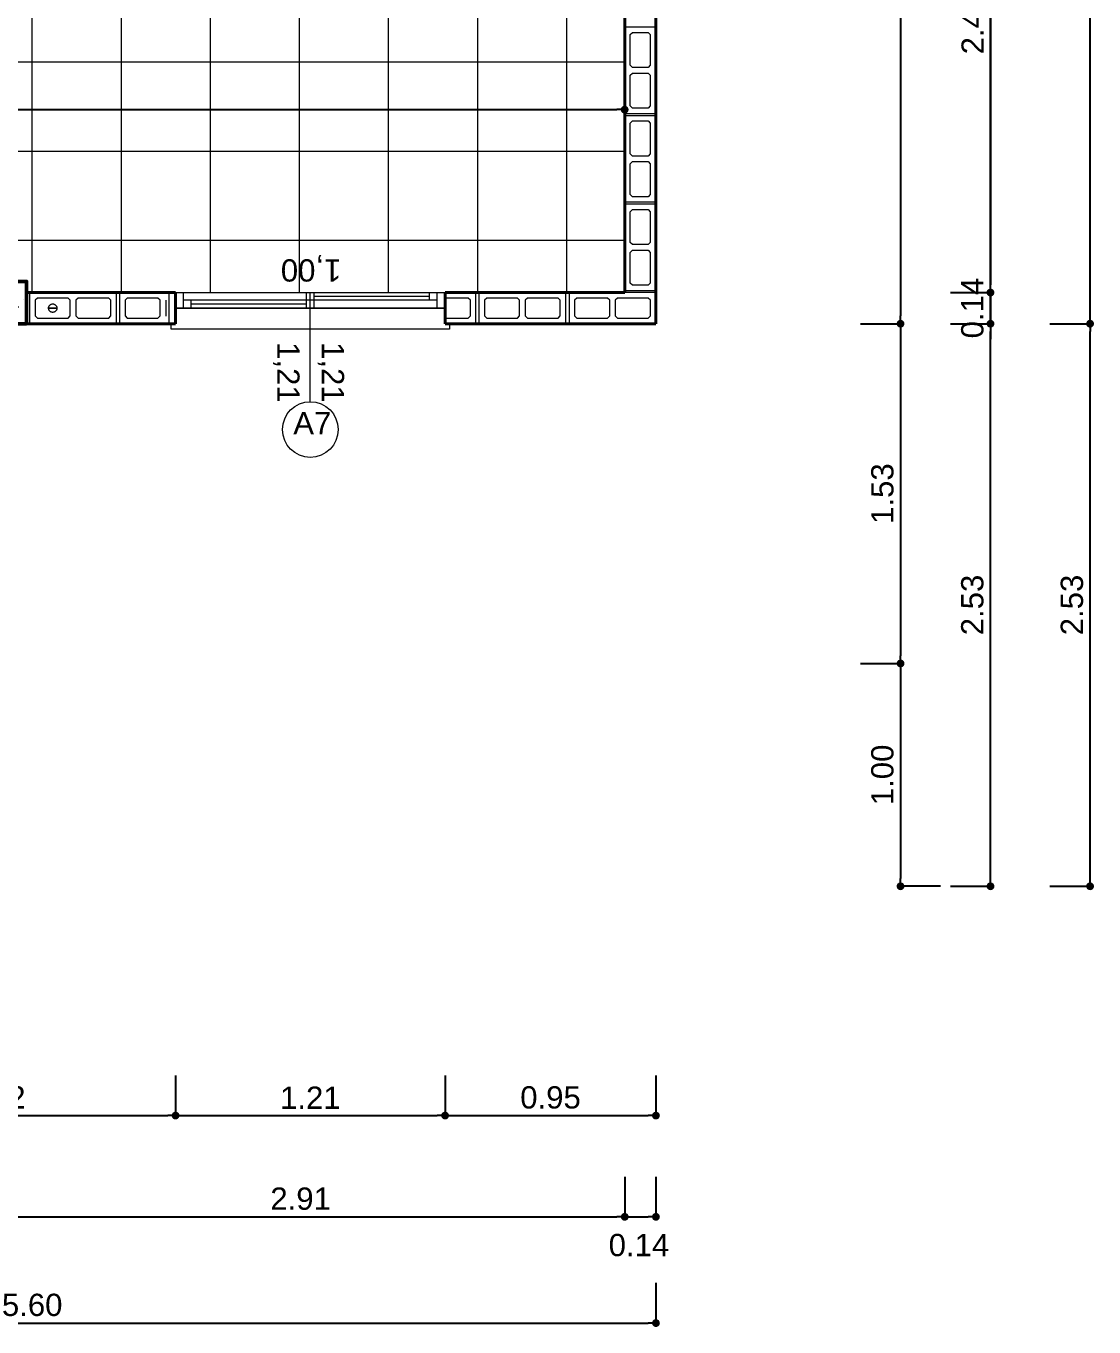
# Model space of a CAD drawing. Header units: millimetres. Extents: x 173 to 410, y -14 to 183.
# Drawn here: x 355.91 to 360.71, y -13.18 to -7.34 of the extents above; entities that cross this region are included whole.
import ezdxf
from ezdxf.enums import TextEntityAlignment as Align

# ---------------------------------------------------------------- set-up
doc = ezdxf.new("R2010")
doc.units = ezdxf.units.MM
doc.set_wipeout_variables(frame=1)
doc.layers.get('0').update_dxf_attribs({"color": 4})
for name, color, linetype, lineweight in [('ARQ Alvenaria', 201, 'Continuous', 40), ('ARQ Anotações', 2, 'Continuous', 5), ('ARQ Caixilharia', 140, 'Continuous', 9), ('ARQ Estrutura', 7, 'Continuous', 50), ('ARQ Hachuras', 8, 'Continuous', 5), ('ARQ Visto', 152, 'Continuous', 13)]:
    doc.layers.add(name, color=color, linetype=linetype, lineweight=lineweight)
doc.styles.get("Standard").update_dxf_attribs({"font": 'arial.ttf'})
doc.dimstyles.new('Executivo 1-50', dxfattribs={"dimtxt": 0.1, "dimasz": 0.035, "dimexe": 0, "dimexo": 0.0625, "dimgap": 0.03, "dimtad": 1, "dimzin": 0, "dimdsep": 46, "dimtxsty": 'Standard', "dimblk": 'DOT', "dimcen": 0.09, "dimclrd": 8, "dimclre": 8, "dimadec": 0, "dimazin": 0, "dimtfac": 1, "dimtix": 1, "dimtmove": 2, "dimatfit": 3, "dimldrblk": 'DOT', "dimfxl": 0.18, "dimfxlon": 1, "dimtolj": 1, "dimtzin": 0, "dimarcsym": 0})

# ---------------------------------------------------------------- blocks, each defined once
blk = doc.blocks.new('SLAB_185', base_point=(11.0887, -5.745))
at = {"layer": 'ARQ Visto', "lineweight": 13, "flags": 128}
blk.add_lwpolyline([(11.0887, -5.745), (11.0887, -5.675), (12.2987, -5.675), (12.2987, -5.745), (12.3187, -5.745), (12.3187, -5.77), (11.0687, -5.77), (11.0687, -5.745)], close=True, dxfattribs=at)
blk = doc.blocks.new('COLUMN_238', base_point=(10.1199, -5.65))
at = {"lineweight": 0, "ltscale": 46.438251}
blk.add_wipeout([(9.8199, -5.745), (10.4199, -5.745), (10.4199, -5.555), (9.8199, -5.555)], dxfattribs=at).dxf.layer = 'ARQ Estrutura'
at = {"layer": 'ARQ Estrutura', "lineweight": 13}
h = blk.add_hatch(dxfattribs=at)
h.set_pattern_fill('STRUCTURAL_CONCRETE', color=256, style=0, pattern_type=2)
h.set_pattern_definition([(45, (0, 0), (-0.293939, 0.293939), [0.04, -0.2]), (45, (-0.0621, 0.23182), (-0.293939, 0.293939), [0.04, -0.2]), (105, (0, 0), (0.401528, 0.107589), [0.04, -0.2]), (105, (0.1697, 0.1697), (0.401528, 0.107589), [0.04, -0.2]), (165, (0.0283, 0.0283), (0.107589, 0.401528), [0.04, -0.2]), (165, (0.198, 0.198), (0.107589, 0.401528), [0.04, -0.2]), (45, (-0.028284, 0.028284), (-0.05656854, 0.05656854), [0, -0.08, 0, -0.12]), (90, (3e-18, 0.05657), (-0.08, 0), [0, -0.06, 0, -0.1])])
h.paths.add_polyline_path([(9.8199, -5.745), (10.4199, -5.745), (10.4199, -5.555), (9.8199, -5.555)], flags=0)
at = {"layer": 'ARQ Estrutura', "flags": 128}
blk.add_lwpolyline([(9.8199, -5.745), (10.4199, -5.745), (10.4199, -5.555), (9.8199, -5.555)], close=True, dxfattribs=at)
blk = doc.blocks.new('_DOT')
at = {"color": 0, "linetype": 'ByBlock', "lineweight": -2}
blk.add_line((-0.5, 0), (-1, 0), dxfattribs=at)
at = {"color": 0, "linetype": 'ByBlock', "const_width": 0.5}
blk.add_lwpolyline([(-0.25, 0, 1), (0.25, 0, 1)], format="xyb", close=True, dxfattribs=at)
blk = doc.blocks.new('*D1902')
at = {"layer": 'ARQ Anotações', "color": 8, "lineweight": -2, "transparency": 16777216}
for p, q in [((360.0627, -8.6804), (360.2427, -8.6804)), ((360.2427, -11.1704), (360.2427, -8.7154)), ((360.0627, -11.2054), (360.2427, -11.2054))]:
    blk.add_line(p, q, dxfattribs=at)
at = {"layer": 'Defpoints', "color": 0, "transparency": 16777216}
for p in [(359.3408, -8.6804), (360.2427, -8.6804), (346.1406, -11.2054)]:
    blk.add_point(p, dxfattribs=at)
at = {"layer": 'ARQ Anotações', "color": 8, "lineweight": -2, "transparency": 16777216, "xscale": 0.035, "yscale": 0.035, "zscale": 0.035}
for p, rotation in [((360.2427, -8.6804), 90), ((360.2427, -11.2054), 270)]:
    blk.add_blockref('_DOT', p, dxfattribs=dict(at, rotation=rotation))
at = {"layer": 'ARQ Anotações', "color": 0, "transparency": 16777216, "insert": (360.1616, -9.9429), "char_height": 0.1, "attachment_point": 5, "rotation": 90}
blk.add_mtext('\\A1;2.53', dxfattribs=at)
blk = doc.blocks.new('*D1903')
at = {"layer": 'ARQ Anotações', "color": 8, "lineweight": -2, "transparency": 16777216}
for p, q in [((360.5099, 2.8096), (360.6899, 2.8096)), ((360.6899, -8.6454), (360.6899, 2.7746)), ((360.5099, -8.6804), (360.6899, -8.6804))]:
    blk.add_line(p, q, dxfattribs=at)
at = {"layer": 'Defpoints', "color": 0, "transparency": 16777216}
for p in [(359.7875, 2.8096), (360.6899, 2.8096), (358.7404, -8.6804)]:
    blk.add_point(p, dxfattribs=at)
at = {"layer": 'ARQ Anotações', "color": 8, "lineweight": -2, "transparency": 16777216, "xscale": 0.035, "yscale": 0.035, "zscale": 0.035}
for p, rotation in [((360.6899, 2.8096), 90), ((360.6899, -8.6804), 270)]:
    blk.add_blockref('_DOT', p, dxfattribs=dict(at, rotation=rotation))
at = {"layer": 'ARQ Anotações', "color": 0, "transparency": 16777216, "insert": (360.6088, -2.9354), "char_height": 0.1, "attachment_point": 5, "rotation": 90}
blk.add_mtext('\\A1;11.49', dxfattribs=at)
blk = doc.blocks.new('*D1904')
at = {"layer": 'ARQ Anotações', "color": 8, "lineweight": -2, "transparency": 16777216}
for p, q in [((360.2427, -8.5054), (360.2427, -8.4704)), ((360.0627, -8.5404), (360.2427, -8.5404)), ((360.2427, -8.6804), (360.2427, -8.5404)), ((360.0627, -8.6804), (360.2427, -8.6804)), ((360.2427, -8.7154), (360.2427, -8.7504))]:
    blk.add_line(p, q, dxfattribs=at)
at = {"layer": 'Defpoints', "color": 0, "transparency": 16777216}
for p in [(358.6004, -8.5404), (360.2427, -8.5404), (358.7404, -8.6804)]:
    blk.add_point(p, dxfattribs=at)
at = {"layer": 'ARQ Anotações', "color": 8, "lineweight": -2, "transparency": 16777216, "xscale": 0.035, "yscale": 0.035, "zscale": 0.035}
for p, rotation in [((360.2427, -8.5404), 270), ((360.2427, -8.6804), 90)]:
    blk.add_blockref('_DOT', p, dxfattribs=dict(at, rotation=rotation))
at = {"layer": 'ARQ Anotações', "color": 0, "transparency": 16777216, "insert": (360.1617, -8.6104), "char_height": 0.1, "attachment_point": 5, "rotation": 90}
blk.add_mtext('\\A1;0.14', dxfattribs=at)
blk = doc.blocks.new('*D1905')
at = {"layer": 'ARQ Anotações', "color": 8, "lineweight": -2, "transparency": 16777216}
for p, q in [((360.0627, -6.1304), (360.2427, -6.1304)), ((360.2427, -8.5054), (360.2427, -6.1654)), ((360.0627, -8.5404), (360.2427, -8.5404))]:
    blk.add_line(p, q, dxfattribs=at)
at = {"layer": 'Defpoints', "color": 0, "transparency": 16777216}
for p in [(358.6004, -6.1304), (360.2427, -6.1304), (358.6004, -8.5404)]:
    blk.add_point(p, dxfattribs=at)
at = {"layer": 'ARQ Anotações', "color": 8, "lineweight": -2, "transparency": 16777216, "xscale": 0.035, "yscale": 0.035, "zscale": 0.035}
for p, rotation in [((360.2427, -6.1304), 90), ((360.2427, -8.5404), 270)]:
    blk.add_blockref('_DOT', p, dxfattribs=dict(at, rotation=rotation))
at = {"layer": 'ARQ Anotações', "color": 0, "transparency": 16777216, "insert": (360.1625, -7.3354), "char_height": 0.1, "attachment_point": 5, "rotation": 90}
blk.add_mtext('\\A1;2.41', dxfattribs=at)
blk = doc.blocks.new('Janela de correr')
for p, q in [((0.605, 0), (-0.605, 0)), ((-0.605, 0), (-0.605, -0.07)), ((-0.57, -0.07), (-0.57, 0)), ((-0.535, -0.035), (-0.535, 0)), ((-0.0175, -0.07), (-0.0175, 0)), ((0.0175, -0.07), (0.0175, 0)), ((0.57, -0.07), (0.57, 0)), ((0.605, -0.07), (0.605, 0)), ((-0.57, -0.035), (0.57, -0.035)), ((-0.535, -0.0175), (-0.0175, -0.0175)), ((0.0175, -0.0525), (0.535, -0.0525)), ((0.535, -0.07), (0.535, -0.035)), ((-0.605, -0.07), (0.605, -0.07))]:
    blk.add_line(p, q)
blk = doc.blocks.new('*D2203')
at = {"layer": 'ARQ Anotações', "color": 8, "lineweight": -2, "transparency": 16777216}
for p, q in [((354.9654, -12.0546), (354.9654, -12.2346)), ((356.5842, -12.0546), (356.5842, -12.2346)), ((355.0004, -12.2346), (356.5492, -12.2346))]:
    blk.add_line(p, q, dxfattribs=at)
at = {"layer": 'Defpoints', "color": 0, "transparency": 16777216}
for p in [(356.5842, -8.6104), (354.9654, -8.6454), (356.5842, -12.2346)]:
    blk.add_point(p, dxfattribs=at)
at = {"layer": 'ARQ Anotações', "color": 8, "lineweight": -2, "transparency": 16777216, "xscale": 0.035, "yscale": 0.035, "zscale": 0.035, "rotation": 180}
blk.add_blockref('_DOT', (354.9654, -12.2346), dxfattribs=at)
at = {"layer": 'ARQ Anotações', "color": 8, "lineweight": -2, "transparency": 16777216, "xscale": 0.035, "yscale": 0.035, "zscale": 0.035}
blk.add_blockref('_DOT', (356.5842, -12.2346), dxfattribs=at)
at = {"layer": 'ARQ Anotações', "color": 0, "transparency": 16777216, "insert": (355.7748, -12.1536), "char_height": 0.1, "attachment_point": 5}
blk.add_mtext('\\A1;1.62', dxfattribs=at)
blk = doc.blocks.new('*D2204')
at = {"layer": 'ARQ Anotações', "color": 8, "lineweight": -2, "transparency": 16777216}
for p, q in [((356.5842, -12.0546), (356.5842, -12.2346)), ((357.7942, -12.0546), (357.7942, -12.2346)), ((356.6192, -12.2346), (357.7592, -12.2346))]:
    blk.add_line(p, q, dxfattribs=at)
at = {"layer": 'Defpoints', "color": 0, "transparency": 16777216}
for p in [(356.5842, -8.6104), (357.7942, -8.6454), (357.7942, -12.2346)]:
    blk.add_point(p, dxfattribs=at)
at = {"layer": 'ARQ Anotações', "color": 8, "lineweight": -2, "transparency": 16777216, "xscale": 0.035, "yscale": 0.035, "zscale": 0.035, "rotation": 180}
blk.add_blockref('_DOT', (356.5842, -12.2346), dxfattribs=at)
at = {"layer": 'ARQ Anotações', "color": 8, "lineweight": -2, "transparency": 16777216, "xscale": 0.035, "yscale": 0.035, "zscale": 0.035}
blk.add_blockref('_DOT', (357.7942, -12.2346), dxfattribs=at)
at = {"layer": 'ARQ Anotações', "color": 0, "transparency": 16777216, "insert": (357.1892, -12.1544), "char_height": 0.1, "attachment_point": 5}
blk.add_mtext('\\A1;1.21', dxfattribs=at)
blk = doc.blocks.new('*D2205')
at = {"layer": 'ARQ Anotações', "color": 8, "lineweight": -2, "transparency": 16777216}
for p, q in [((357.7942, -12.0546), (357.7942, -12.2346)), ((358.7408, -12.0546), (358.7408, -12.2346)), ((357.8292, -12.2346), (358.7058, -12.2346))]:
    blk.add_line(p, q, dxfattribs=at)
at = {"layer": 'Defpoints', "color": 0, "transparency": 16777216}
for p in [(357.7942, -8.6454), (358.7408, -8.6804), (358.7408, -12.2346)]:
    blk.add_point(p, dxfattribs=at)
at = {"layer": 'ARQ Anotações', "color": 8, "lineweight": -2, "transparency": 16777216, "xscale": 0.035, "yscale": 0.035, "zscale": 0.035, "rotation": 180}
blk.add_blockref('_DOT', (357.7942, -12.2346), dxfattribs=at)
at = {"layer": 'ARQ Anotações', "color": 8, "lineweight": -2, "transparency": 16777216, "xscale": 0.035, "yscale": 0.035, "zscale": 0.035}
blk.add_blockref('_DOT', (358.7408, -12.2346), dxfattribs=at)
at = {"layer": 'ARQ Anotações', "color": 0, "transparency": 16777216, "insert": (358.2675, -12.1536), "char_height": 0.1, "attachment_point": 5}
blk.add_mtext('\\A1;0.95', dxfattribs=at)
blk = doc.blocks.new('*D2208')
at = {"layer": 'ARQ Anotações', "color": 8, "lineweight": -2, "transparency": 16777216}
for p, q in [((355.6904, -12.5091), (355.6904, -12.6891)), ((358.6009, -12.5091), (358.6009, -12.6891)), ((355.7254, -12.6891), (358.5659, -12.6891))]:
    blk.add_line(p, q, dxfattribs=at)
at = {"layer": 'Defpoints', "color": 0, "transparency": 16777216}
for p in [(355.6904, -8.1614), (358.6009, -8.5329), (358.6009, -12.6891)]:
    blk.add_point(p, dxfattribs=at)
at = {"layer": 'ARQ Anotações', "color": 8, "lineweight": -2, "transparency": 16777216, "xscale": 0.035, "yscale": 0.035, "zscale": 0.035, "rotation": 180}
blk.add_blockref('_DOT', (355.6904, -12.6891), dxfattribs=at)
at = {"layer": 'ARQ Anotações', "color": 8, "lineweight": -2, "transparency": 16777216, "xscale": 0.035, "yscale": 0.035, "zscale": 0.035}
blk.add_blockref('_DOT', (358.6009, -12.6891), dxfattribs=at)
at = {"layer": 'ARQ Anotações', "color": 0, "transparency": 16777216, "insert": (357.1456, -12.6081), "char_height": 0.1, "attachment_point": 5}
blk.add_mtext('\\A1;2.91', dxfattribs=at)
blk = doc.blocks.new('*D2209')
at = {"layer": 'ARQ Anotações', "color": 8, "lineweight": -2, "transparency": 16777216}
for p, q in [((358.6009, -12.5091), (358.6009, -12.6891)), ((358.7408, -12.5091), (358.7408, -12.6891)), ((358.6359, -12.6891), (358.7058, -12.6891))]:
    blk.add_line(p, q, dxfattribs=at)
at = {"layer": 'Defpoints', "color": 0, "transparency": 16777216}
for p in [(358.6009, -8.5329), (358.7408, -8.6804), (358.7408, -12.6891)]:
    blk.add_point(p, dxfattribs=at)
at = {"layer": 'ARQ Anotações', "color": 8, "lineweight": -2, "transparency": 16777216, "xscale": 0.035, "yscale": 0.035, "zscale": 0.035, "rotation": 180}
blk.add_blockref('_DOT', (358.6009, -12.6891), dxfattribs=at)
at = {"layer": 'ARQ Anotações', "color": 8, "lineweight": -2, "transparency": 16777216, "xscale": 0.035, "yscale": 0.035, "zscale": 0.035}
blk.add_blockref('_DOT', (358.7408, -12.6891), dxfattribs=at)
at = {"layer": 'ARQ Anotações', "color": 0, "transparency": 16777216, "insert": (358.6645, -12.8164), "char_height": 0.1, "attachment_point": 5}
blk.add_mtext('\\A1;0.14', dxfattribs=at)
blk = doc.blocks.new('*D2211')
at = {"layer": 'ARQ Anotações', "color": 8, "lineweight": -2, "transparency": 16777216}
for p, q in [((353.1402, -12.986), (353.1402, -13.166)), ((358.7408, -12.986), (358.7408, -13.166)), ((353.1752, -13.166), (358.7058, -13.166))]:
    blk.add_line(p, q, dxfattribs=at)
at = {"layer": 'Defpoints', "color": 0, "transparency": 16777216}
for p in [(358.7408, -8.6804), (353.1402, -10.2054), (358.7408, -13.166)]:
    blk.add_point(p, dxfattribs=at)
at = {"layer": 'ARQ Anotações', "color": 8, "lineweight": -2, "transparency": 16777216, "xscale": 0.035, "yscale": 0.035, "zscale": 0.035, "rotation": 180}
blk.add_blockref('_DOT', (353.1402, -13.166), dxfattribs=at)
at = {"layer": 'ARQ Anotações', "color": 8, "lineweight": -2, "transparency": 16777216, "xscale": 0.035, "yscale": 0.035, "zscale": 0.035}
blk.add_blockref('_DOT', (358.7408, -13.166), dxfattribs=at)
at = {"layer": 'ARQ Anotações', "color": 0, "transparency": 16777216, "insert": (355.9405, -13.0849), "char_height": 0.1, "attachment_point": 5}
blk.add_mtext('\\A1;5.60', dxfattribs=at)
blk = doc.blocks.new('*D2250')
at = {"layer": 'ARQ Anotações', "color": 8, "lineweight": -2, "transparency": 16777216}
for p, q in [((360.0627, -6.1304), (360.2427, -6.1304)), ((360.2427, -6.1654), (360.2427, -8.5054)), ((360.0627, -8.5404), (360.2427, -8.5404))]:
    blk.add_line(p, q, dxfattribs=at)
at = {"layer": 'Defpoints', "color": 0, "transparency": 16777216}
for p in [(358.6004, -6.1304), (358.6004, -8.5404), (360.2427, -8.5404)]:
    blk.add_point(p, dxfattribs=at)
at = {"layer": 'ARQ Anotações', "color": 8, "lineweight": -2, "transparency": 16777216, "xscale": 0.035, "yscale": 0.035, "zscale": 0.035}
for p, rotation in [((360.2427, -6.1304), 90), ((360.2427, -8.5404), 270)]:
    blk.add_blockref('_DOT', p, dxfattribs=dict(at, rotation=rotation))
at = {"layer": 'ARQ Anotações', "color": 0, "transparency": 16777216, "insert": (360.1625, -7.3354), "char_height": 0.1, "attachment_point": 5, "rotation": 90}
blk.add_mtext('\\A1;2.41', dxfattribs=at)
blk = doc.blocks.new('*D2251')
at = {"layer": 'ARQ Anotações', "color": 8, "lineweight": -2, "transparency": 16777216}
for p, q in [((360.2427, -8.5054), (360.2427, -8.4704)), ((360.0627, -8.5404), (360.2427, -8.5404)), ((360.2427, -8.5404), (360.2427, -8.6804)), ((360.0627, -8.6804), (360.2427, -8.6804)), ((360.2427, -8.7154), (360.2427, -8.7504))]:
    blk.add_line(p, q, dxfattribs=at)
at = {"layer": 'Defpoints', "color": 0, "transparency": 16777216}
for p in [(358.6004, -8.5404), (358.7404, -8.6804), (360.2427, -8.6804)]:
    blk.add_point(p, dxfattribs=at)
at = {"layer": 'ARQ Anotações', "color": 8, "lineweight": -2, "transparency": 16777216, "xscale": 0.035, "yscale": 0.035, "zscale": 0.035}
for p, rotation in [((360.2427, -8.5404), 270), ((360.2427, -8.6804), 90)]:
    blk.add_blockref('_DOT', p, dxfattribs=dict(at, rotation=rotation))
at = {"layer": 'ARQ Anotações', "color": 0, "transparency": 16777216, "insert": (360.1617, -8.6104), "char_height": 0.1, "attachment_point": 5, "rotation": 90}
blk.add_mtext('\\A1;0.14', dxfattribs=at)
blk = doc.blocks.new('*D2260')
at = {"layer": 'ARQ Anotações', "color": 8, "lineweight": -2, "transparency": 16777216}
for p, q in [((359.6589, -5.5655), (359.8389, -5.5655)), ((359.8389, -5.6005), (359.8389, -8.6454)), ((359.6589, -8.6804), (359.8389, -8.6804))]:
    blk.add_line(p, q, dxfattribs=at)
at = {"layer": 'Defpoints', "color": 0, "transparency": 16777216}
for p in [(358.6704, -5.5655), (358.7404, -8.6804), (359.8389, -8.6804)]:
    blk.add_point(p, dxfattribs=at)
at = {"layer": 'ARQ Anotações', "color": 8, "lineweight": -2, "transparency": 16777216, "xscale": 0.035, "yscale": 0.035, "zscale": 0.035}
for p, rotation in [((359.8389, -5.5655), 90), ((359.8389, -8.6804), 270)]:
    blk.add_blockref('_DOT', p, dxfattribs=dict(at, rotation=rotation))
at = {"layer": 'ARQ Anotações', "color": 0, "transparency": 16777216, "insert": (359.7578, -7.123), "char_height": 0.1, "attachment_point": 5, "rotation": 90}
blk.add_mtext('\\A1;3.11', dxfattribs=at)
blk = doc.blocks.new('*D2261')
at = {"layer": 'ARQ Anotações', "color": 8, "lineweight": -2, "transparency": 16777216}
for p, q in [((359.6589, -8.6804), (359.8389, -8.6804)), ((359.8389, -8.7154), (359.8389, -10.1704)), ((359.6589, -10.2054), (359.8389, -10.2054))]:
    blk.add_line(p, q, dxfattribs=at)
at = {"layer": 'Defpoints', "color": 0, "transparency": 16777216}
for p in [(358.7404, -8.6804), (353.1402, -10.2054), (359.8389, -10.2054)]:
    blk.add_point(p, dxfattribs=at)
at = {"layer": 'ARQ Anotações', "color": 8, "lineweight": -2, "transparency": 16777216, "xscale": 0.035, "yscale": 0.035, "zscale": 0.035}
for p, rotation in [((359.8389, -8.6804), 90), ((359.8389, -10.2054), 270)]:
    blk.add_blockref('_DOT', p, dxfattribs=dict(at, rotation=rotation))
at = {"layer": 'ARQ Anotações', "color": 0, "transparency": 16777216, "insert": (359.7578, -9.4429), "char_height": 0.1, "attachment_point": 5, "rotation": 90}
blk.add_mtext('\\A1;1.53', dxfattribs=at)
blk = doc.blocks.new('*D2262')
at = {"layer": 'ARQ Anotações', "color": 8, "lineweight": -2, "transparency": 16777216}
for p, q in [((359.7214, -10.2054), (359.8389, -10.2054)), ((359.8389, -10.2404), (359.8389, -11.1704)), ((360.0189, -11.2054), (359.8389, -11.2054))]:
    blk.add_line(p, q, dxfattribs=at)
at = {"layer": 'Defpoints', "color": 0, "transparency": 16777216}
for p in [(359.6589, -10.2054), (359.8389, -11.2054), (360.1527, -11.2054)]:
    blk.add_point(p, dxfattribs=at)
at = {"layer": 'ARQ Anotações', "color": 8, "lineweight": -2, "transparency": 16777216, "xscale": 0.035, "yscale": 0.035, "zscale": 0.035}
for p, rotation in [((359.8389, -10.2054), 90), ((359.8389, -11.2054), 270)]:
    blk.add_blockref('_DOT', p, dxfattribs=dict(at, rotation=rotation))
at = {"layer": 'ARQ Anotações', "color": 0, "transparency": 16777216, "insert": (359.7578, -10.7054), "char_height": 0.1, "attachment_point": 5, "rotation": 90}
blk.add_mtext('\\A1;1.00', dxfattribs=at)
blk = doc.blocks.new('*D2264')
at = {"layer": 'ARQ Anotações', "color": 8, "lineweight": -2, "transparency": 16777216}
for p, q in [((360.5099, -8.6804), (360.6899, -8.6804)), ((360.6899, -11.1704), (360.6899, -8.7154)), ((360.5099, -11.2054), (360.6899, -11.2054))]:
    blk.add_line(p, q, dxfattribs=at)
at = {"layer": 'Defpoints', "color": 0, "transparency": 16777216}
for p in [(359.788, -8.6804), (360.6899, -8.6804), (346.5877, -11.2054)]:
    blk.add_point(p, dxfattribs=at)
at = {"layer": 'ARQ Anotações', "color": 8, "lineweight": -2, "transparency": 16777216, "xscale": 0.035, "yscale": 0.035, "zscale": 0.035}
for p, rotation in [((360.6899, -8.6804), 90), ((360.6899, -11.2054), 270)]:
    blk.add_blockref('_DOT', p, dxfattribs=dict(at, rotation=rotation))
at = {"layer": 'ARQ Anotações', "color": 0, "transparency": 16777216, "insert": (360.6088, -9.9429), "char_height": 0.1, "attachment_point": 5, "rotation": 90}
blk.add_mtext('\\A1;2.53', dxfattribs=at)
blk = doc.blocks.new('*D2269')
at = {"layer": 'ARQ Anotações', "color": 8, "lineweight": -2, "transparency": 16777216}
for p, q in [((350.5905, -7.8996), (350.5905, -7.7196)), ((350.6255, -7.7196), (358.5654, -7.7196)), ((358.6004, -7.8996), (358.6004, -7.7196))]:
    blk.add_line(p, q, dxfattribs=at)
at = {"layer": 'Defpoints', "color": 0, "transparency": 16777216}
for p in [(358.6004, -7.7196), (350.5905, -8.5404), (358.6004, -8.5404)]:
    blk.add_point(p, dxfattribs=at)
at = {"layer": 'ARQ Anotações', "color": 8, "lineweight": -2, "transparency": 16777216, "xscale": 0.035, "yscale": 0.035, "zscale": 0.035, "rotation": 180}
blk.add_blockref('_DOT', (350.5905, -7.7196), dxfattribs=at)
at = {"layer": 'ARQ Anotações', "color": 8, "lineweight": -2, "transparency": 16777216, "xscale": 0.035, "yscale": 0.035, "zscale": 0.035}
blk.add_blockref('_DOT', (358.6004, -7.7196), dxfattribs=at)
at = {"layer": 'ARQ Anotações', "color": 0, "transparency": 16777216, "insert": (354.5954, -7.6386), "char_height": 0.1, "attachment_point": 5}
blk.add_mtext('\\A1;8.01', dxfattribs=at)
blk = doc.blocks.new('Window-Door Marker - 70_3')
at = {"color": 8}
blk.add_line((0, -0.49), (0, 0), dxfattribs=at)
blk.add_circle((0, -0.615), 0.125, dxfattribs=at)
at = {"insert": (0.1394, 0.1679), "char_height": 0.1, "attachment_point": 7, "rotation": 180}
blk.add_mtext('{1,00}', dxfattribs=at)
for tag, rotation, p in [('AC_WIDO_B_SIZE', -90, (-0.1786, -0.2225)), ('AC_WIDO_A_SIZE', -90, (0.0214, -0.2225)), ('AC_MarkerText_1', 180, (0.0942, -0.5364))]:
    blk.add_attdef(tag, text='', height=0.1, rotation=rotation).set_placement(p, align=Align.BOTTOM_LEFT)

msp = doc.modelspace()

# ---------------------------------------------------------------- linework, layer by layer
at = {"layer": 'ARQ Alvenaria'}
for p, q in [((358.7404, -8.6804), (358.7404, -5.5655)), ((358.6004, -6.1304), (358.6004, -8.5404)), ((356.5842, -8.6804), (356.5842, -8.5404)), ((357.7942, -8.6804), (357.7942, -8.5404)), ((358.6004, -8.5404), (357.7942, -8.5404)), ((357.7942, -8.6804), (358.7404, -8.6804))]:
    msp.add_line(p, q, dxfattribs=at)
at = {"layer": 'ARQ Hachuras', "flags": 128}
for points in [[(358.7405, -7.3479), (358.7405, -7.7379), (358.6005, -7.7379), (358.6005, -7.3479)], [(358.7055, -7.3729), (358.7155, -7.3829), (358.7155, -7.5204), (358.7055, -7.5304), (358.6355, -7.5304), (358.6255, -7.5204), (358.6255, -7.3829), (358.6355, -7.3729)], [(358.7055, -7.5554), (358.7155, -7.5654), (358.7155, -7.7029), (358.7055, -7.7129), (358.6355, -7.7129), (358.6255, -7.7029), (358.6255, -7.5654), (358.6355, -7.5554)], [(358.7405, -7.7454), (358.7405, -8.1354), (358.6005, -8.1354), (358.6005, -7.7454)], [(358.7055, -7.7704), (358.7155, -7.7804), (358.7155, -7.9179), (358.7055, -7.9279), (358.6355, -7.9279), (358.6255, -7.9179), (358.6255, -7.7804), (358.6355, -7.7704)], [(358.7055, -7.9529), (358.7155, -7.9629), (358.7155, -8.1004), (358.7055, -8.1104), (358.6355, -8.1104), (358.6255, -8.1004), (358.6255, -7.9629), (358.6355, -7.9529)], [(358.7405, -8.1429), (358.7405, -8.5329), (358.6005, -8.5329), (358.6005, -8.1429)], [(358.7055, -8.1679), (358.7155, -8.1779), (358.7155, -8.3154), (358.7055, -8.3254), (358.6355, -8.3254), (358.6255, -8.3154), (358.6255, -8.1779), (358.6355, -8.1679)], [(358.7055, -8.3504), (358.7155, -8.3604), (358.7155, -8.4979), (358.7055, -8.5079), (358.6355, -8.5079), (358.6255, -8.4979), (358.6255, -8.3604), (358.6355, -8.3504)], [(356.1114, -8.5754), (356.1014, -8.5654), (355.9639, -8.5654), (355.9539, -8.5754), (355.9539, -8.6454), (355.9639, -8.6554), (356.1014, -8.6554), (356.1114, -8.6454)], [(356.2939, -8.5754), (356.2839, -8.5654), (356.1464, -8.5654), (356.1364, -8.5754), (356.1364, -8.6454), (356.1464, -8.6554), (356.2839, -8.6554), (356.2939, -8.6454)], [(356.5149, -8.5754), (356.5049, -8.5654), (356.3674, -8.5654), (356.3574, -8.5754), (356.3574, -8.6454), (356.3674, -8.6554), (356.5049, -8.6554), (356.5149, -8.6454)], [(358.3364, -8.5404), (357.9464, -8.5404), (357.9464, -8.6804), (358.3364, -8.6804)], [(358.1289, -8.5754), (358.1189, -8.5654), (357.9814, -8.5654), (357.9714, -8.5754), (357.9714, -8.6454), (357.9814, -8.6554), (358.1189, -8.6554), (358.1289, -8.6454)], [(358.3114, -8.5754), (358.3014, -8.5654), (358.1639, -8.5654), (358.1539, -8.5754), (358.1539, -8.6454), (358.1639, -8.6554), (358.3014, -8.6554), (358.3114, -8.6454)], [(358.7408, -8.5404), (358.3508, -8.5404), (358.3508, -8.6804), (358.7408, -8.6804)], [(358.5333, -8.5754), (358.5233, -8.5654), (358.3858, -8.5654), (358.3758, -8.5754), (358.3758, -8.6454), (358.3858, -8.6554), (358.5233, -8.6554), (358.5333, -8.6454)], [(358.7158, -8.5754), (358.7058, -8.5654), (358.5683, -8.5654), (358.5583, -8.5754), (358.5583, -8.6454), (358.5683, -8.6554), (358.7058, -8.6554), (358.7158, -8.6454)], [(356.0324, -8.6104), (356.0324, -8.6105), (356.0324, -8.6105), (356.0324, -8.6105), (356.0324, -8.6106), (356.0324, -8.6106), (356.0324, -8.6106), (356.0325, -8.6106), (356.0325, -8.6107), (356.0325, -8.6107), (356.0325, -8.6107), (356.0326, -8.6107), (356.0326, -8.6107), (356.0326, -8.6107), (356.0326, -8.6107), (356.0327, -8.6107), (356.0327, -8.6107), (356.0327, -8.6107), (356.0328, -8.6107), (356.0328, -8.6107), (356.0328, -8.6107), (356.0328, -8.6107), (356.0329, -8.6107), (356.0329, -8.6107), (356.0329, -8.6106), (356.0329, -8.6106), (356.0329, -8.6106), (356.033, -8.6106), (356.033, -8.6105), (356.033, -8.6105), (356.033, -8.6105), (356.033, -8.6104), (356.0138, -8.6104), (356.0139, -8.6085), (356.0142, -8.6066), (356.0147, -8.6048), (356.0153, -8.603), (356.0162, -8.6013), (356.0172, -8.5996), (356.0183, -8.5981), (356.0197, -8.5967), (356.0211, -8.5955), (356.0227, -8.5944), (356.0244, -8.5935), (356.0261, -8.5927), (356.0279, -8.5921), (356.0298, -8.5918), (356.0317, -8.5916), (356.0336, -8.5916), (356.0355, -8.5918), (356.0374, -8.5921), (356.0393, -8.5927), (356.041, -8.5935), (356.0427, -8.5944), (356.0443, -8.5955), (356.0457, -8.5967), (356.047, -8.5981), (356.0482, -8.5996), (356.0492, -8.6013), (356.0501, -8.603), (356.0507, -8.6048), (356.0512, -8.6066), (356.0515, -8.6085), (356.0516, -8.6104)], [(356.033, -8.6104), (356.033, -8.6104), (356.033, -8.6104), (356.033, -8.6103), (356.033, -8.6103), (356.0329, -8.6103), (356.0329, -8.6103), (356.0329, -8.6102), (356.0329, -8.6102), (356.0329, -8.6102), (356.0328, -8.6102), (356.0328, -8.6102), (356.0328, -8.6102), (356.0328, -8.6101), (356.0327, -8.6101), (356.0327, -8.6101), (356.0327, -8.6101), (356.0326, -8.6101), (356.0326, -8.6101), (356.0326, -8.6102), (356.0326, -8.6102), (356.0325, -8.6102), (356.0325, -8.6102), (356.0325, -8.6102), (356.0325, -8.6102), (356.0324, -8.6103), (356.0324, -8.6103), (356.0324, -8.6103), (356.0324, -8.6103), (356.0324, -8.6104), (356.0324, -8.6104), (356.0324, -8.6104), (356.0516, -8.6104), (356.0515, -8.6124), (356.0512, -8.6142), (356.0507, -8.6161), (356.0501, -8.6179), (356.0492, -8.6196), (356.0482, -8.6212), (356.047, -8.6227), (356.0457, -8.6241), (356.0443, -8.6254), (356.0427, -8.6265), (356.041, -8.6274), (356.0393, -8.6282), (356.0374, -8.6287), (356.0355, -8.6291), (356.0336, -8.6293), (356.0317, -8.6293), (356.0298, -8.6291), (356.0279, -8.6287), (356.0261, -8.6282), (356.0244, -8.6274), (356.0227, -8.6265), (356.0211, -8.6254), (356.0197, -8.6241), (356.0183, -8.6227), (356.0172, -8.6212), (356.0162, -8.6196), (356.0153, -8.6179), (356.0147, -8.6161), (356.0142, -8.6142), (356.0139, -8.6124), (356.0138, -8.6104)]]:
    msp.add_lwpolyline(points, close=True, dxfattribs=at)
for points in [[(356.5408, -8.5404), (356.3324, -8.5404), (356.3324, -8.6804), (356.5408, -8.6804)], [(356.5408, -8.5746), (356.5399, -8.5754), (356.5399, -8.6454), (356.5408, -8.6463)], [(356.5842, -8.5404), (356.5543, -8.5404), (356.5543, -8.6804), (356.5842, -8.6804)], [(356.5842, -8.5705), (356.5793, -8.5754), (356.5793, -8.6454), (356.5842, -8.6503)], [(357.7942, -8.6804), (357.9329, -8.6804), (357.9329, -8.5404), (357.7942, -8.5404)], [(357.7942, -8.6554), (357.8979, -8.6554), (357.9079, -8.6454), (357.9079, -8.5754), (357.8979, -8.5654), (357.7942, -8.5654)]]:
    msp.add_lwpolyline(points, dxfattribs=at)

# ---------------------------------------------------------------- block references
at = {"layer": 'ARQ Anotações'}
ref = msp.add_blockref('Window-Door Marker - 70_3', (357.1892, -8.5404), dxfattribs=at)
ref.add_attrib('AC_MarkerText_1', 'A7', dxfattribs={"layer": '0', "height": 0.1, "rotation": 180, "text_generation_flag": 6}).set_placement((357.2835, -9.0769), align=Align.TOP_RIGHT)
ref.add_attrib('AC_WIDO_A_SIZE', '1,21', dxfattribs={"layer": '0', "height": 0.1, "rotation": 270}).set_placement((357.2107, -8.7629), align=Align.BOTTOM_LEFT)
ref.add_attrib('AC_WIDO_B_SIZE', '1,21', dxfattribs={"layer": '0', "height": 0.1, "rotation": 270}).set_placement((357.0107, -8.7629), align=Align.BOTTOM_LEFT)
at = {"layer": 'ARQ Caixilharia', "xscale": -1}
msp.add_blockref('Janela de correr', (357.1892, -8.5404), dxfattribs=at)
at = {"layer": 'ARQ Estrutura'}
msp.add_blockref('COLUMN_238', (355.6154, -8.5854), dxfattribs=at)
at = {"layer": 'ARQ Visto'}
msp.add_blockref('SLAB_185', (356.5842, -8.6804), dxfattribs=at)

# ---------------------------------------------------------------- dimensions: what is measured, and where the dimension line sits
at = {"layer": 'ARQ Anotações'}
for base, p1, p2, angle, picture, middle in [((360.6899, 2.8096), (358.7404, -8.6804), (359.7875, 2.8096), 90, '*D1903', (360.6088, -2.9354)), ((359.8389, -8.6804), (358.6704, -5.5655), (358.7404, -8.6804), 90, '*D2260', (359.7578, -7.123)), ((360.2427, -6.1304), (358.6004, -8.5404), (358.6004, -6.1304), 90, '*D1905', (360.1625, -7.3354)), ((360.2427, -8.5404), (358.6004, -6.1304), (358.6004, -8.5404), 90, '*D2250', (360.1625, -7.3354)), ((360.2427, -8.5404), (358.7404, -8.6804), (358.6004, -8.5404), 90, '*D1904', (360.1617, -8.6104)), ((360.2427, -8.6804), (358.6004, -8.5404), (358.7404, -8.6804), 90, '*D2251', (360.1617, -8.6104)), ((357.7942, -12.2346), (356.5842, -8.6104), (357.7942, -8.6454), 0, '*D2204', (357.1892, -12.1544)), ((358.7408, -12.2346), (357.7942, -8.6454), (358.7408, -8.6804), 0, '*D2205', (358.2675, -12.1536)), ((359.8389, -11.2054), (359.6589, -10.2054), (360.1527, -11.2054), 90, '*D2262', (359.7578, -10.7054))]:
    dim = msp.add_linear_dim(base=base, p1=p1, p2=p2, angle=angle, dimstyle='Executivo 1-50', dxfattribs=at)
    dim.commit()
    dim.dimension.update_dxf_attribs({"geometry": picture, "text_midpoint": middle})
dim = msp.add_linear_dim(base=(358.7408, -12.6891), p1=(358.6009, -8.5329), p2=(358.7408, -8.6804), angle=0, dimstyle='Executivo 1-50', dxfattribs=at)
dim.commit()
dim.dimension.update_dxf_attribs({"geometry": '*D2209', "text_midpoint": (358.6645, -12.8164), "dimtype": 160})

# ---------------------------------------------------------------- next in the draw order: hatches: boundary and pattern name
at = {"layer": 'ARQ Hachuras'}
h = msp.add_hatch(dxfattribs=at)
h.set_pattern_fill('NET', color=256, scale=3.2)
h.set_pattern_definition([(0, (351.54046, -4.7055), (0, 0.4), []), (90, (351.54046, -4.7055), (-0.4, 2e-17), [])])
h.paths.add_polyline_path([(355.9154, -8.4904), (355.9154, -8.5404), (358.6009, -8.5404), (358.6009, -6.1304), (356.5409, -6.1304), (356.5404, -4.7054), (350.5905, -4.7054), (350.5905, -8.5404), (355.3154, -8.5404), (355.3154, -8.4904), (355.5504, -8.4904), (355.5504, -7.8325), (355.6904, -7.8325), (355.6904, -8.4904)])

# ---------------------------------------------------------------- next in the draw order: linework, layer by layer
at = {"layer": 'ARQ Alvenaria'}
for p, q in [((356.5842, -8.5404), (355.9154, -8.5404)), ((355.9154, -8.6804), (356.5842, -8.6804))]:
    msp.add_line(p, q, dxfattribs=at)
at = {"layer": 'ARQ Hachuras', "flags": 128}
msp.add_lwpolyline([(356.3189, -8.5404), (355.9289, -8.5404), (355.9289, -8.6804), (356.3189, -8.6804)], close=True, dxfattribs=at)

# ---------------------------------------------------------------- next in the draw order: dimensions: what is measured, and where the dimension line sits
at = {"layer": 'ARQ Anotações'}
dim = msp.add_linear_dim(base=(358.6004, -7.7196), p1=(350.5905, -8.5404), p2=(358.6004, -8.5404), dimstyle='Executivo 1-50', dxfattribs=at)
dim.commit()
dim.dimension.update_dxf_attribs({"geometry": '*D2269', "text_midpoint": (354.5954, -7.6386)})
for base, p1, p2, angle, picture, middle in [((358.6009, -12.6891), (355.6904, -8.1614), (358.6009, -8.5329), 0, '*D2208', (357.1456, -12.6081)), ((356.5842, -12.2346), (354.9654, -8.6454), (356.5842, -8.6104), 0, '*D2203', (355.7748, -12.1536)), ((360.242721, -8.680437), (346.140564, -11.205441), (359.340786, -8.680437), 90, '*D1902', (360.16163, -9.942939)), ((360.689891, -8.680437), (346.587733, -11.205441), (359.787955, -8.680437), 90, '*D2264', (360.608799, -9.942939)), ((358.7408, -13.166), (353.1402, -10.2054), (358.7408, -8.6804), 0, '*D2211', (355.9405, -13.0849)), ((359.83886, -10.205438), (358.740372, -8.680437), (353.140243, -10.205438), 90, '*D2261', (359.757769, -9.442937))]:
    dim = msp.add_linear_dim(base=base, p1=p1, p2=p2, angle=angle, dimstyle='Executivo 1-50', dxfattribs=at)
    dim.commit()
    dim.dimension.update_dxf_attribs({"geometry": picture, "text_midpoint": middle})

doc.saveas('drawing.dxf')
